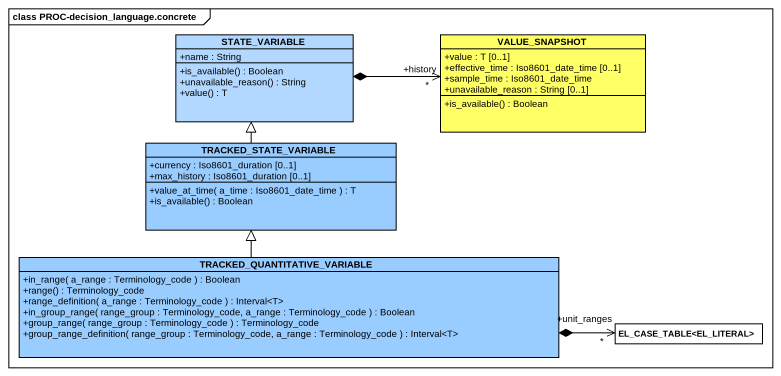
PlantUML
@startuml
mainframe class PROC-decision_language.concrete
hide circle
hide empty members
skinparam classAttributeIconSize 0
class STATE_VARIABLE #B2D8FF {
  +name : String
  +is_available() : Boolean
  +unavailable_reason() : String
  +value() : T
}
class VALUE_SNAPSHOT #FFFF66 {
  +value : T [0..1]
  +effective_time : Iso8601_date_time [0..1]
  +sample_time : Iso8601_date_time
  +unavailable_reason : String [0..1]
  +is_available() : Boolean
}
class TRACKED_STATE_VARIABLE #99CCFF {
  +currency : Iso8601_duration [0..1]
  +max_history : Iso8601_duration [0..1]
  +value_at_time( a_time : Iso8601_date_time ) : T
  +is_available() : Boolean
}
class "TRACKED_QUANTITATIVE_VARIABLE" as TRACKED_QUANTITATIVE #99CCFF {
  +in_range( a_range : Terminology_code ) : Boolean
  +range() : Terminology_code
  +range_definition( a_range : Terminology_code ) : Interval<T>
  +in_group_range( range_group : Terminology_code, a_range : Terminology_code ) : Boolean
  +group_range( range_group : Terminology_code ) : Terminology_code
  +group_range_definition( range_group : Terminology_code, a_range : Terminology_code ) : Interval<T>
}
class "EL_CASE_TABLE<EL_LITERAL>" as EL_CASE_TABLE_EL_LITERAL #FFFFFF
STATE_VARIABLE *-right-> "+history\n*" VALUE_SNAPSHOT
TRACKED_STATE_VARIABLE -up-|> STATE_VARIABLE
TRACKED_QUANTITATIVE -up-|> TRACKED_STATE_VARIABLE
TRACKED_QUANTITATIVE *-right-> "+unit_ranges\n*" EL_CASE_TABLE_EL_LITERAL
@enduml
